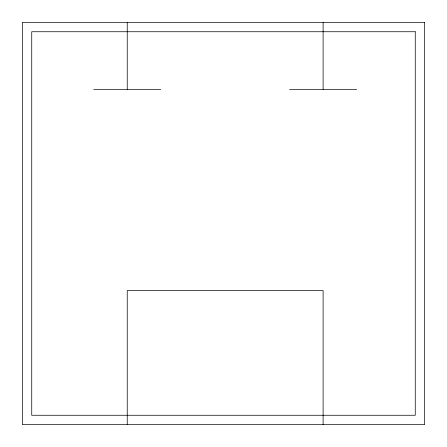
<?xml version="1.0" encoding="UTF-8"?>
<svg xmlns="http://www.w3.org/2000/svg" width="447" height="447" viewBox="0 0 447 447"><rect width="100%" height="100%" fill="white"/><g stroke="black" fill="none" stroke-linecap="round" stroke-linejoin="round"><path stroke-width="0.67" d="M93.714 89.4L160.764 89.4M289.589 89.4L356.639 89.4M323.114 22.35L323.114 89.4M323.114 424.65L323.114 290.55L127.239 290.55L127.239 424.65M127.239 22.35L127.239 89.4M424.65 22.35L22.35 22.35L22.35 424.65L424.65 424.65L424.65 22.35M415.263 31.737L31.737 31.737L31.737 415.263L415.263 415.263L415.263 31.737"/></g></svg>
